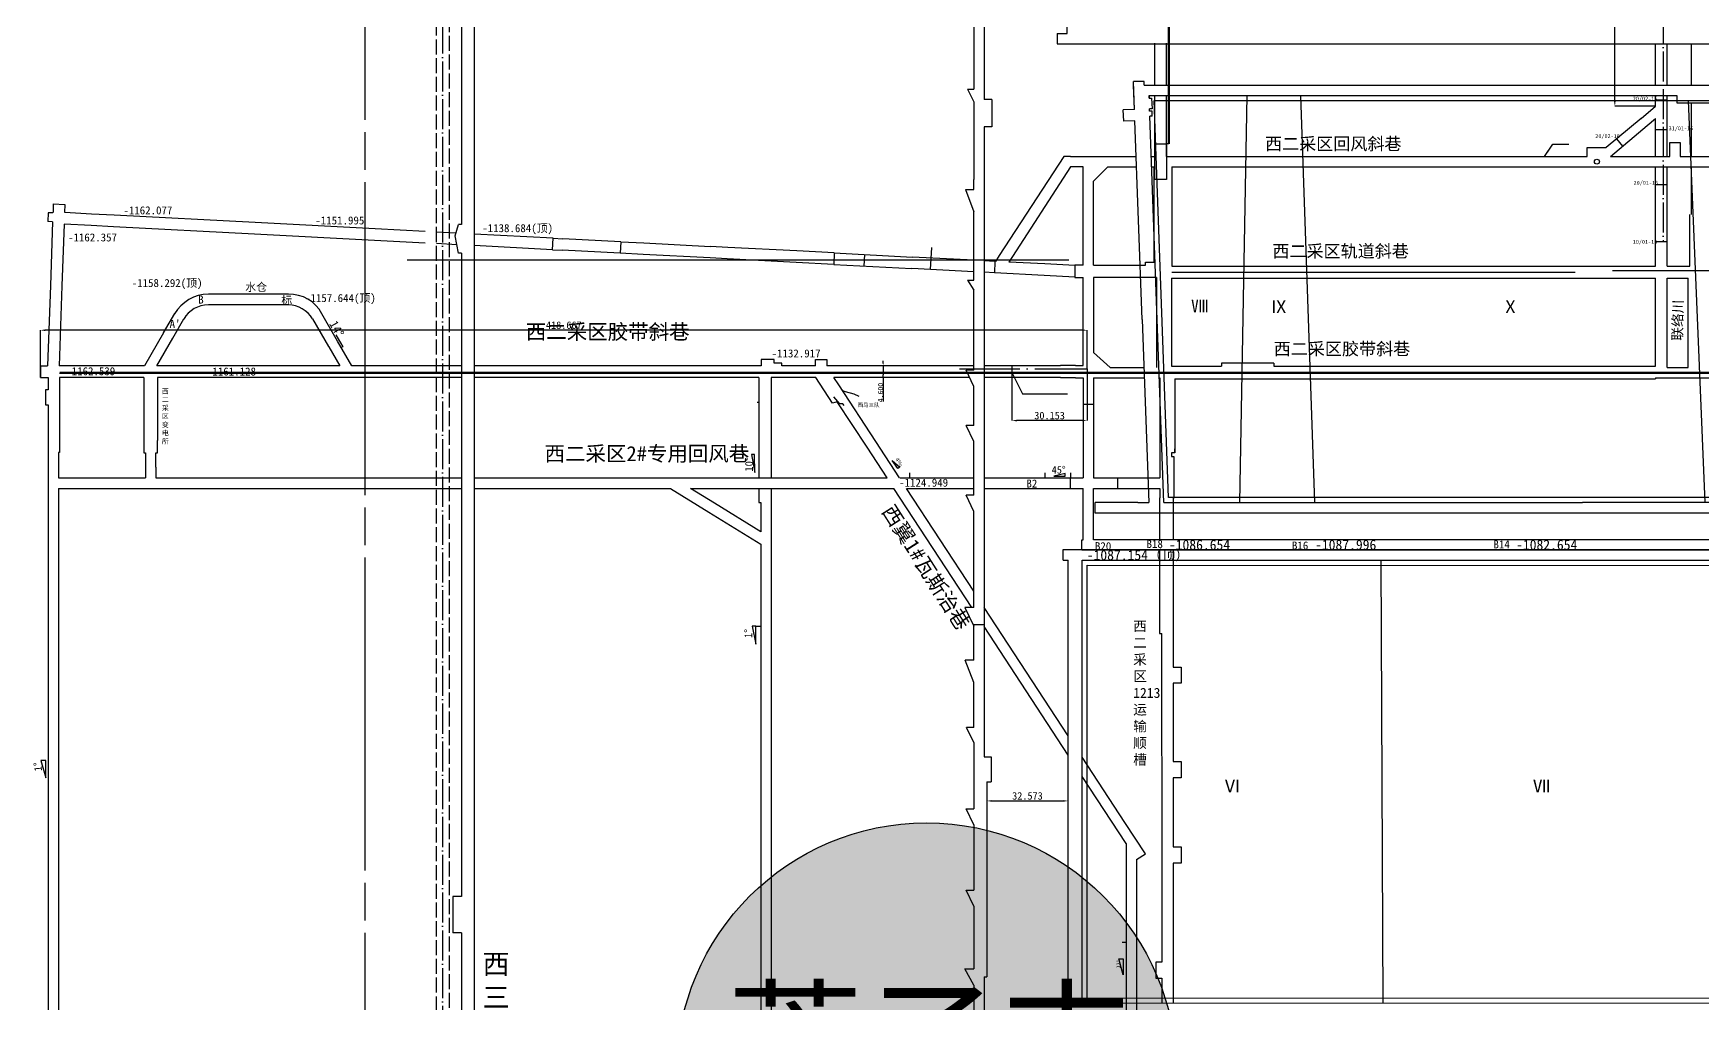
# Model space of a CAD drawing. Header units: millimetres. Extents: x 41513366 to 41522434, y 4590966 to 4600634.
# Drawn here: x 41516479 to 41517147, y 4596655 to 4597043 of the extents above; entities that cross this region are included whole.
import ezdxf

# ---------------------------------------------------------------- set-up
doc = ezdxf.new("R2010")
doc.units = ezdxf.units.MM
doc.header["$PDMODE"] = 35
doc.header["$PDSIZE"] = -5
for name, pattern in [('ACAD_ISO02W100', [15, 12, -3]), ('ACAD_ISO04W100', [30, 24, -3, 0, -3]), ('新采区边界(5K)', [150, 125, -5, 15, -5])]:
    doc.linetypes.add(name, pattern=pattern)
doc.layers.get('0').update_dxf_attribs({"lineweight": 18})
doc.layers.get('Defpoints').update_dxf_attribs({"lineweight": 18})
for name, color, linetype, lineweight in [('12-2采区边界线', 7, 'Continuous', 18), ('12煤巷道', 7, 'Continuous', 18), ('12煤巷道名称', 7, 'Continuous', 18), ('2016年12煤进尺', 7, 'Continuous', 18), ('7煤巷道', 6, 'Continuous', 18), ('7煤巷道名称', 6, 'Continuous', 18), ('图纸改动标记', 2, 'Continuous', 18), ('岩巷', 30, 'Continuous', 18), ('岩巷巷道名称', 30, 'Continuous', 18), ('工作面月末位置', 7, 'Continuous', 18), ('设计', 4, 'Continuous', 18), ('采空区工作面颜色', 6, 'Continuous', 18)]:
    doc.layers.add(name, color=color, linetype=linetype, lineweight=lineweight)
doc.styles.add('仿宋_GB2312', font='')
doc.styles.add('图签仿宋', font='')
doc.styles.add('正体', font='')
doc.styles.add('正等线体', font='simhei.ttf')
doc.styles.get('仿宋_GB2312').set_extended_font_data('宋体')
doc.styles.get('图签仿宋').set_extended_font_data('宋体')
doc.styles.get('正体').set_extended_font_data('宋体')
doc.dimstyles.new('测量用', dxfattribs={"dimtxt": 3, "dimasz": 2, "dimexe": 0, "dimexo": 0, "dimgap": 0.5, "dimtad": 1, "dimdec": 3, "dimzin": 0, "dimdsep": 46, "dimtxsty": '图签仿宋', "dimcen": 0.09, "dimdle": 4, "dimaunit": 1, "dimadec": 3, "dimazin": 2, "dimtfac": 1, "dimtdec": 3, "dimtix": 1, "dimtmove": 0, "dimatfit": 3, "dimfxl": 1, "dimtolj": 1, "dimarcsym": 1})

# ---------------------------------------------------------------- blocks, each defined once
blk = doc.blocks.new('*X33')
at = {"layer": '岩巷', "linetype": 'Continuous', "lineweight": 30}
blk.add_hatch(color=0, dxfattribs=at).paths.add_polyline_path([(41517083.87, 4596993.84), (41517085, 4596996.09), (41517085.52, 4596995.75)], flags=0)
at = {"layer": '岩巷', "color": 0, "linetype": 'Continuous', "lineweight": 30}
for p, q in [((41517083.87, 4596993.84), (41517087.15, 4596998.76)), ((41517087.15, 4596998.76), (41517093.47, 4596998.76))]:
    blk.add_line(p, q, dxfattribs=at)
at = {"layer": '岩巷', "color": 0, "lineweight": 30}
blk.add_line((41517093.47, 4596998.76), (41517093.47, 4596998.76), dxfattribs=at)
blk = doc.blocks.new('*X48')
at = {"layer": '岩巷', "linetype": 'Continuous', "lineweight": 30}
blk.add_hatch(color=0, dxfattribs=at).paths.add_polyline_path([(41516600.49, 4596922.52), (41516602, 4596920.5), (41516601.46, 4596920.19)], flags=0)
at = {"layer": '岩巷', "color": 0, "linetype": 'Continuous', "lineweight": 30}
for p, q in [((41516600.49, 4596922.52), (41516603.21, 4596917.76)), ((41516603.21, 4596917.76), (41516602.63, 4596917.42))]:
    blk.add_line(p, q, dxfattribs=at)
at = {"layer": '岩巷', "color": 0, "lineweight": 30}
blk.add_line((41516602.63, 4596917.42), (41516602.63, 4596917.42), dxfattribs=at)
blk = doc.blocks.new('*D66')
at = {"layer": '2016年12煤进尺', "color": 0, "linetype": 'Continuous', "lineweight": -2, "ltscale": 2}
for p, q in [((41516860.76, 4596736.26), (41516860.76, 4596736.26)), ((41516862.75, 4596736.26), (41516891.33, 4596736.25)), ((41516893.33, 4596736.25), (41516893.33, 4596736.25))]:
    blk.add_line(p, q, dxfattribs=at)
at = {"layer": '2016年12煤进尺', "color": 0, "ltscale": 2}
for points in [[(41516862.75, 4596736.59), (41516862.75, 4596735.92), (41516860.76, 4596736.26)], [(41516891.33, 4596736.59), (41516891.33, 4596735.92), (41516893.33, 4596736.25)]]:
    blk.add_solid(points, dxfattribs=at)
at = {"layer": 'Defpoints', "color": 0, "ltscale": 2}
for p in [(41516860.76, 4596736.26), (41516893.33, 4596736.25), (41516893.33, 4596736.25)]:
    blk.add_point(p, dxfattribs=at)
at = {"layer": '2016年12煤进尺', "color": 0, "lineweight": -3, "ltscale": 2, "insert": (41516877.04, 4596738.25), "char_height": 3, "attachment_point": 5, "rotation": 359.99674, "style": '图签仿宋'}
blk.add_mtext('\\A1;32.573', dxfattribs=at)
blk = doc.blocks.new('*D81')
at = {"layer": 'Defpoints', "color": 0, "linetype": 'ACAD_ISO04W100', "ltscale": 0.5}
for p in [(41516819.34, 4596910.14), (41516819.34, 4596905.54), (41516819.34, 4596905.54)]:
    blk.add_point(p, dxfattribs=at)
at = {"layer": '设计', "color": 0, "linetype": 'ACAD_ISO04W100', "lineweight": -2, "ltscale": 0.5}
for p, q in [((41516819.34, 4596911.14), (41516819.34, 4596912.14)), ((41516819.34, 4596904.54), (41516819.34, 4596903.54))]:
    blk.add_line(p, q, dxfattribs=at)
at = {"layer": '设计', "color": 0, "linetype": 'Continuous', "lineweight": -2, "ltscale": 0.5}
for p, q in [((41516819.34, 4596910.14), (41516819.34, 4596909.14)), ((41516819.34, 4596909.14), (41516819.34, 4596906.54)), ((41516819.34, 4596905.54), (41516819.34, 4596906.54)), ((41516819.34, 4596905.54), (41516819.34, 4596895.9))]:
    blk.add_line(p, q, dxfattribs=at)
at = {"layer": '设计', "color": 0, "linetype": 'ACAD_ISO04W100', "ltscale": 0.5}
for points in [[(41516819.18, 4596911.14), (41516819.51, 4596911.14), (41516819.34, 4596910.14)], [(41516819.18, 4596904.54), (41516819.51, 4596904.54), (41516819.34, 4596905.54)]]:
    blk.add_solid(points, dxfattribs=at)
at = {"layer": '设计', "color": 0, "linetype": 'ACAD_ISO04W100', "lineweight": -3, "ltscale": 0.5, "insert": (41516818.24, 4596899.45), "char_height": 2, "attachment_point": 5, "rotation": 90, "style": '图签仿宋'}
blk.add_mtext('\\A1;4.600', dxfattribs=at)
blk = doc.blocks.new('*D107')
at = {"layer": '2016年12煤进尺', "color": 0, "linetype": 'Continuous', "lineweight": -2, "ltscale": 2}
for p, q in [((41517128.2, 4597448.14), (41517111.93, 4597448.14)), ((41517111.93, 4597015.9), (41517111.93, 4597446.14)), ((41517128.2, 4597013.9), (41517111.93, 4597013.9))]:
    blk.add_line(p, q, dxfattribs=at)
at = {"layer": '2016年12煤进尺', "color": 0, "ltscale": 2}
for points in [[(41517111.59, 4597446.14), (41517112.26, 4597446.14), (41517111.93, 4597448.14)], [(41517111.59, 4597015.9), (41517112.26, 4597015.9), (41517111.93, 4597013.9)]]:
    blk.add_solid(points, dxfattribs=at)
at = {"layer": 'Defpoints', "color": 0, "ltscale": 2}
for p in [(41517111.93, 4597448.14), (41517128.2, 4597448.14), (41517128.2, 4597013.9)]:
    blk.add_point(p, dxfattribs=at)
at = {"layer": '2016年12煤进尺', "color": 0, "lineweight": -3, "ltscale": 2, "insert": (41517109.93, 4597231.02), "char_height": 3, "attachment_point": 5, "rotation": 90, "style": '图签仿宋'}
blk.add_mtext('\\A1;434.244', dxfattribs=at)
blk = doc.blocks.new('*D112')
at = {"layer": '2016年12煤进尺', "color": 0, "linetype": 'Continuous', "lineweight": -2, "ltscale": 2}
for p, q in [((41516870.81, 4596910.14), (41516870.81, 4596888.26)), ((41516900.96, 4596908.96), (41516900.96, 4596888.26)), ((41516898.96, 4596888.26), (41516872.81, 4596888.26))]:
    blk.add_line(p, q, dxfattribs=at)
at = {"layer": '2016年12煤进尺', "color": 0, "ltscale": 2}
for points in [[(41516872.81, 4596888.59), (41516872.81, 4596887.93), (41516870.81, 4596888.26)], [(41516898.96, 4596888.59), (41516898.96, 4596887.93), (41516900.96, 4596888.26)]]:
    blk.add_solid(points, dxfattribs=at)
at = {"layer": 'Defpoints', "color": 0, "ltscale": 2}
for p in [(41516870.81, 4596910.14), (41516900.96, 4596908.96), (41516870.81, 4596888.26)]:
    blk.add_point(p, dxfattribs=at)
at = {"layer": '2016年12煤进尺', "color": 0, "lineweight": -3, "ltscale": 2, "insert": (41516885.89, 4596890.26), "char_height": 3, "attachment_point": 5, "style": '图签仿宋'}
blk.add_mtext('\\A1;30.153', dxfattribs=at)
blk = doc.blocks.new('*D117')
at = {"layer": '2016年12煤进尺', "color": 0, "linetype": 'Continuous', "lineweight": -2, "ltscale": 2}
for p, q in [((41516482.28, 4596908.95), (41516482.28, 4596924.37)), ((41516898.95, 4596924.37), (41516484.28, 4596924.37)), ((41516900.95, 4596908.95), (41516900.95, 4596924.37))]:
    blk.add_line(p, q, dxfattribs=at)
at = {"layer": '2016年12煤进尺', "color": 0, "ltscale": 2}
for points in [[(41516484.28, 4596924.71), (41516484.28, 4596924.04), (41516482.28, 4596924.37)], [(41516898.95, 4596924.71), (41516898.95, 4596924.04), (41516900.95, 4596924.37)]]:
    blk.add_solid(points, dxfattribs=at)
at = {"layer": 'Defpoints', "color": 0, "ltscale": 2}
for p in [(41516482.28, 4596924.37), (41516482.28, 4596908.95), (41516900.95, 4596908.95)]:
    blk.add_point(p, dxfattribs=at)
at = {"layer": '2016年12煤进尺', "color": 0, "lineweight": -3, "ltscale": 2, "insert": (41516691.61, 4596926.37), "char_height": 3, "attachment_point": 5, "style": '图签仿宋'}
blk.add_mtext('\\A1;418.667', dxfattribs=at)

msp = doc.modelspace()

# ---------------------------------------------------------------- hatches: boundary and pattern name
at = {"layer": '2016年12煤进尺', "lineweight": -3, "ltscale": 2}
h = msp.add_hatch(color=256, dxfattribs=at)
h.set_gradient(color1=(255, 255, 0), color2=(0, 255, 0), tint=1)
edge = h.paths.add_edge_path()
edge.add_arc((41516836.655, 4596627.472), 100, 0, 360)
edge = h.paths.add_edge_path()
edge.add_arc((41516707.44, 4593163.619), 100, 0, 360)

# ---------------------------------------------------------------- linework, layer by layer
at = {"color": 1, "lineweight": -3, "ltscale": 0.5}
msp.add_line((41516838.3012, 4596948.6349), (41516838.7622, 4596957.4312), dxfattribs=at)
at = {"color": 0, "lineweight": -3, "ltscale": 2}
msp.add_line((41516864.0441, 4596951.8919), (41516863.8033, 4596947.2982), dxfattribs=at)
at = {"color": 3, "lineweight": -3}
msp.add_lwpolyline([(41517133.9, 4596993.8394), (41517133.9, 4596999.3394), (41517138.1, 4596999.3394), (41517138.1, 4596993.8394)], dxfattribs=at)
at = {"color": 0, "lineweight": -3}
for points in [[(41516903.5, 4596894.628), (41516899.3, 4596894.628)], [(41516894.2608, 4596861.137), (41516894.2608, 4596865.337)], [(41516913, 4596865.337), (41516913, 4596861.137)]]:
    msp.add_lwpolyline(points, dxfattribs=at)
at = {"layer": '12-2采区边界线', "linetype": '新采区边界(5K)', "lineweight": -3}
msp.add_line((41516612.1699, 4596408.4962), (41516612.1699, 4598584.6796), dxfattribs=at)
at = {"layer": '12煤巷道', "color": 1, "lineweight": 50}
msp.add_line((41516933.6, 4596998.839), (41516933.6, 4597435.883), dxfattribs=at)
at = {"layer": '12煤巷道', "lineweight": -3}
for p, q in [((41516928, 4597022.352), (41516928.0035, 4597039.075)), ((41516932.6, 4597022.352), (41516932.6, 4597039.075)), ((41517128.2, 4597022.352), (41517128.2, 4597038.8744)), ((41517132.8, 4597022.352), (41517132.8, 4597038.8745)), ((41516928, 4596993.839), (41516928, 4597018.152)), ((41516932.6, 4596993.839), (41516932.6, 4597018.152)), ((41517128.2, 4597013.8953), (41517128.2, 4597018.152)), ((41517132.8, 4596993.8394), (41517132.8, 4597018.152)), ((41517122.4374, 4597009.0544), (41517108.4918, 4596997.3394)), ((41517122.4374, 4597009.0544), (41517128.2, 4597013.8953)), ((41517124.8816, 4597006.1448), (41517128.2, 4597008.9324)), ((41517128.2, 4597004.639), (41517128.2, 4597008.9324)), ((41517110.2332, 4596993.8394), (41517124.8816, 4597006.1448)), ((41517128.2, 4596993.8394), (41517128.2, 4597004.639)), ((41517100.8254, 4596993.8394), (41517100.8254, 4596997.3394)), ((41517100.8254, 4596997.3394), (41517108.4918, 4596997.3394)), ((41516891.5443, 4596993.839), (41516865.7613, 4596954.2094)), ((41516894.3, 4596989.6395), (41516869.5581, 4596951.6102)), ((41516927.6761, 4596951.5889), (41516927.6774, 4596989.639)), ((41517128.2, 4596982.639), (41517128.2, 4596989.639)), ((41517132.8, 4596982.639), (41517132.8, 4596989.6812)), ((41517128.2, 4596949.939), (41517128.2, 4596982.639)), ((41517132.8, 4596949.939), (41517132.8, 4596982.639)), ((41516865.7613, 4596954.2094), (41516864.2532, 4596951.8915)), ((41516924.1761, 4596950.389), (41516924.1761, 4596951.589)), ((41516924.1761, 4596951.589), (41516927.6761, 4596951.5889)), ((41517128.2, 4596928.537), (41517128.2, 4596945.139)), ((41517132.8, 4596928.537), (41517132.8, 4596945.139)), ((41517128.2, 4596909.989), (41517128.2, 4596928.537)), ((41517132.8, 4596909.537), (41517132.8, 4596928.537)), ((41516954.6, 4596911.189), (41516954.6, 4596909.989)), ((41516975.6, 4596911.189), (41516975.6, 4596909.989)), ((41517128.2, 4596905.337), (41517128.2, 4596904.989)), ((41516930.7118, 4596665.4098), (41516930.7118, 4596655.2651))]:
    msp.add_line(p, q, dxfattribs=at)
for points in [[(41517142.6, 4597027.17), (41517142.6, 4597038.8747)], [(41517142.6, 4597022.352), (41517142.6, 4597027.17)], [(41517142.6, 4596993.8395), (41517142.6, 4597015.087)], [(41516894.3, 4596993.8302), (41516891.5386, 4596993.8302)], [(41516894.3, 4596993.8302), (41516894.3, 4596993.839), (41516899.3, 4596993.839), (41516912.104, 4596993.839), (41516920.5397, 4596993.839)], [(41516899.3, 4596950.389), (41516899.3, 4596965.531), (41516899.3, 4596989.639), (41516894.3, 4596989.639)], [(41516903.5, 4596950.389), (41516903.5, 4596965.531), (41516903.5, 4596983.977), (41516909.1785, 4596989.639), (41516912.104, 4596989.639), (41516920.6918, 4596989.639)], [(41516926.5437, 4596993.839), (41516928, 4596993.839)], [(41516926.6957, 4596989.639), (41516927.6774, 4596989.639)], [(41516932.6, 4596993.839), (41516962.104, 4596993.839)], [(41516934.8, 4596989.639), (41516962.104, 4596989.639)], [(41516934.8, 4596989.639), (41516934.8, 4596967.639), (41516934.8, 4596949.939)], [(41516962.104, 4596993.839), (41517014.1089, 4596993.839)], [(41516962.104, 4596989.639), (41517014.1089, 4596989.639)], [(41517014.1089, 4596993.839), (41517055.872, 4596993.839)], [(41517014.1089, 4596989.639), (41517055.872, 4596989.639)], [(41517142.6, 4596970.6383), (41517142.6, 4596989.6812)], [(41517141.9, 4596949.939), (41517141.9, 4596970.6383)], [(41516864.0445, 4596951.8988), (41516859.755, 4596952.1233)], [(41516864.2592, 4596951.8875), (41516864.0445, 4596951.8988)], [(41516884.0167, 4596950.8534), (41516869.5581, 4596951.6102)], [(41516896, 4596950.2261), (41516884.0167, 4596950.8534)], [(41516899.3, 4596950.389), (41516896, 4596950.389), (41516896, 4596950.2261)], [(41516903.5, 4596950.389), (41516924.1761, 4596950.389)], [(41516934.8, 4596949.939), (41517096.0731, 4596949.939), (41517128.2, 4596949.939)], [(41517132.8, 4596949.939), (41517141.9, 4596949.939)], [(41516863.8037, 4596947.3051), (41516859.755, 4596947.517)], [(41516883.776, 4596946.2597), (41516863.8037, 4596947.3051)], [(41516896, 4596945.6199), (41516883.776, 4596946.2597)], [(41516896, 4596945.6199), (41516896, 4596945.439), (41516899.3, 4596945.439)], [(41516896.3, 4596910.337), (41516899.3, 4596910.337), (41516899.3, 4596920.5349), (41516899.3, 4596945.439)], [(41516928.6, 4596945.439), (41516903.5, 4596945.439), (41516903.5, 4596920.5349)], [(41516928.6, 4596945.439), (41516928.6, 4596918.443), (41516928.6, 4596909.537)], [(41516934.6, 4596945.139), (41517096.0731, 4596945.139), (41517128.2, 4596945.139)], [(41516934.6, 4596945.139), (41516934.6, 4596918.443), (41516934.6, 4596909.989)], [(41517132.8, 4596945.139), (41517141.2, 4596945.139)], [(41517141.2, 4596909.537), (41517141.2, 4596920.2092), (41517141.2, 4596943.009), (41517141.2, 4596945.139)], [(41516903.5, 4596920.5349), (41516903.5, 4596915.5163), (41516910.135, 4596909.537), (41516919.135, 4596909.537), (41516923.5914, 4596909.537)], [(41516896.3, 4596910.337), (41516890.3, 4596910.337), (41516890.3, 4596910.137), (41516878.3, 4596910.137), (41516870.81, 4596910.137)], [(41516934.6, 4596909.989), (41516954.6, 4596909.989)], [(41516975.6, 4596911.189), (41516954.6, 4596911.189)], [(41516975.6, 4596909.989), (41517062.486, 4596909.989)], [(41517062.486, 4596909.989), (41517113.2, 4596909.989)], [(41517113.2, 4596909.989), (41517128.2, 4596909.989)], [(41517132.8, 4596909.537), (41517141.2, 4596909.537)], [(41516896.3, 4596905.337), (41516890.3, 4596905.337), (41516890.3, 4596905.537), (41516878.3, 4596905.537), (41516870.81, 4596905.537)], [(41516896.3, 4596905.337), (41516899.3, 4596905.337)], [(41516899.3, 4596905.337), (41516899.3, 4596894.628)], [(41516903.5, 4596905.337), (41516919.135, 4596905.337), (41516923.7434, 4596905.337)], [(41516903.5, 4596905.337), (41516903.5, 4596894.628)], [(41516929.7473, 4596905.337), (41516930, 4596905.337)], [(41516930, 4596905.337), (41516930, 4596889.333)], [(41516936, 4596904.989), (41516936, 4596889.333)], [(41516936, 4596904.989), (41517062.486, 4596904.989)], [(41517062.486, 4596904.989), (41517113.2, 4596904.989)], [(41517113.2, 4596904.989), (41517128.2, 4596904.989)], [(41517128.2, 4596905.337), (41517152.208, 4596905.337), (41517163.8, 4596905.337), (41517223.205, 4596905.337)], [(41516899.3, 4596894.628), (41516899.3, 4596865.337)], [(41516903.5, 4596894.628), (41516903.5, 4596865.337), (41516913, 4596865.337), (41516930, 4596865.337)], [(41516930, 4596889.333), (41516930, 4596875.337), (41516930, 4596865.337)], [(41516936, 4596889.333), (41516936, 4596875.337)], [(41516934.6, 4596875.337), (41516934.6, 4596873.923)], [(41516936, 4596875.337), (41516934.6, 4596875.337)], [(41516936, 4596875.337), (41516935.6, 4596875.337)], [(41516936, 4596875.337), (41516936, 4596876.913)], [(41516934.6, 4596873.923), (41516935.6, 4596873.923)], [(41516935.6, 4596873.923), (41516935.6, 4596857.223)], [(41516894.2608, 4596865.337), (41516899.3, 4596865.337)], [(41516894.2608, 4596861.137), (41516899.3, 4596861.137)], [(41516903.5, 4596861.137), (41516913, 4596861.137), (41516930, 4596861.137), (41516930, 4596857.3308), (41516929.822, 4596857.3308)], [(41516769.6, 4596855.537), (41516770.4, 4596855.537)], [(41516929.822, 4596857.3308), (41516929.822, 4596840.649)], [(41516935.3118, 4596857.223), (41516935.3117, 4596850.333)], [(41516935.3118, 4596857.223), (41516935.6, 4596857.223)], [(41516935.3117, 4596850.333), (41516935.3115, 4596840.649)], [(41516929.822, 4596836.449), (41516929.822, 4596803.223)], [(41516935.3115, 4596836.449), (41516935.3114, 4596789.752)], [(41516929.822, 4596803.223), (41516930.7118, 4596803.223)], [(41516930.7026, 4596803.223), (41516930.7095, 4596705.1257)], [(41516935.3118, 4596789.752), (41516938.5118, 4596789.752), (41516938.5118, 4596783.252), (41516935.3118, 4596783.252)], [(41516935.3114, 4596783.252), (41516935.3113, 4596752.004)], [(41516935.3118, 4596752.004), (41516938.5118, 4596752.004), (41516938.5118, 4596745.504), (41516935.3118, 4596745.504)], [(41516935.3113, 4596745.504), (41516935.3113, 4596717.9372)], [(41516935.3118, 4596717.9372), (41516938.5118, 4596717.9372), (41516938.5118, 4596711.4372), (41516935.3118, 4596711.4372)], [(41516935.3112, 4596711.4372), (41516935.3114, 4596698.0903)], [(41516930.7095, 4596705.1257), (41516930.7118, 4596671.8098)], [(41516935.3114, 4596698.0903), (41516935.3118, 4596655.266)], [(41516930.7118, 4596671.8098), (41516928.3118, 4596671.8098), (41516928.3118, 4596665.4098), (41516930.7118, 4596665.4098)]]:
    msp.add_lwpolyline(points, dxfattribs=at)
at = {"layer": '12煤巷道', "color": 4, "lineweight": -3}
msp.add_lwpolyline([(41516934.8, 4596947.539), (41517096.0731, 4596947.539)], dxfattribs=at)
at = {"layer": '2016年12煤进尺', "lineweight": -3}
for p, q in [((41517128.2, 4597016.398), (41517132.8, 4597016.398)), ((41517128.2, 4597004.639), (41517132.8, 4597004.639)), ((41517115.1516, 4596997.9711), (41517112.7074, 4597000.8807))]:
    msp.add_line(p, q, dxfattribs=at)
at = {"layer": '2016年12煤进尺', "lineweight": -3, "ltscale": 0.5}
msp.add_line((41517128.2, 4596982.639), (41517132.8, 4596982.639), dxfattribs=at)
at = {"layer": '2016年12煤进尺', "color": 30, "lineweight": -3, "ltscale": 2}
msp.add_line((41516714.4245, 4596959.7331), (41516714.1838, 4596955.1276), dxfattribs=at)
at = {"layer": '2016年12煤进尺', "color": 2, "lineweight": -3, "ltscale": 2}
for p, q in [((41516811.8856, 4596954.6275), (41516811.6452, 4596950.0352)), ((41516893.542, 4596952.3313), (41516628.9403, 4596952.3313))]:
    msp.add_line(p, q, dxfattribs=at)
at = {"layer": '2016年12煤进尺', "linetype": 'ByBlock', "lineweight": -3, "ltscale": 0.5}
msp.add_line((41517132.8, 4596959.639), (41517128.2, 4596959.639), dxfattribs=at)
at = {"layer": '2016年12煤进尺', "color": 0, "lineweight": -3, "ltscale": 2}
msp.add_line((41516896, 4596950.2261), (41516896, 4596945.6199), dxfattribs=at)
at = {"layer": '2016年12煤进尺', "color": 1, "lineweight": -3, "ltscale": 2}
msp.add_line((41517110.9781, 4596948.183), (41517773.213, 4596948.185), dxfattribs=at)
at = {"layer": '2016年12煤进尺', "color": 4, "lineweight": -3, "ltscale": 2}
msp.add_lwpolyline([(41516870.81, 4596907.439), (41516875.0809, 4596898.9664), (41516893.0783, 4596898.9664)], dxfattribs=at)
at = {"layer": '2016年12煤进尺', "lineweight": -3}
msp.add_circle((41517104.779, 4596991.739), 1, dxfattribs=at)
at = {"layer": '2016年12煤进尺', "lineweight": 30, "ltscale": 2}
msp.add_circle((41516836.655, 4596627.472), 100, dxfattribs=at)
at = {"layer": '7煤巷道', "lineweight": -3}
for p, q in [((41516923.6553, 4597022.352), (41517334.2521, 4597022.352)), ((41516853.055, 4597020.648), (41516855.555, 4597015.648)), ((41516853.055, 4597020.648), (41516855.555, 4597020.648)), ((41516862.755, 4597016.648), (41516859.755, 4597016.648)), ((41516862.755, 4597016.648), (41516862.755, 4597005.648)), ((41516925.6636, 4597018.152), (41517136.893, 4597018.152)), ((41516919.8624, 4597012.5524), (41516915.3653, 4597012.3897)), ((41516920.0251, 4597008.0554), (41516915.5281, 4597007.8926)), ((41516862.755, 4597005.648), (41516859.755, 4597005.648)), ((41516855.555, 4596980.648), (41516855.555, 4596984.583)), ((41516859.755, 4596984.583), (41516859.755, 4596753.844)), ((41516852.255, 4596980.648), (41516855.555, 4596971.648)), ((41516852.255, 4596980.648), (41516855.555, 4596980.648)), ((41516855.555, 4596944.361), (41516855.555, 4596971.648)), ((41516853.055, 4596944.361), (41516855.555, 4596940.361)), ((41516853.055, 4596944.361), (41516855.555, 4596944.361)), ((41516855.555, 4596908.356), (41516855.555, 4596940.361)), ((41516855.555, 4596908.356), (41516852.555, 4596908.356)), ((41516855.555, 4596901.856), (41516852.555, 4596908.356)), ((41516855.555, 4596908.356), (41516852.555, 4596908.356)), ((41516852.9782, 4596907.439), (41516852.555, 4596908.356)), ((41516855.555, 4596886.356), (41516855.555, 4596901.856)), ((41516855.555, 4596886.356), (41516852.555, 4596886.356)), ((41516855.555, 4596879.856), (41516852.555, 4596886.356)), ((41516855.555, 4596858.456), (41516855.555, 4596879.856)), ((41516855.555, 4596858.456), (41516852.555, 4596858.456)), ((41516855.555, 4596851.956), (41516852.555, 4596858.456)), ((41516921.1566, 4596855.5217), (41516904.057, 4596855.5217)), ((41516904.057, 4596851.3217), (41516904.057, 4596855.5217)), ((41516855.555, 4596813.544), (41516855.555, 4596851.956)), ((41516921.1566, 4596851.3217), (41516904.057, 4596851.3217)), ((41516855.555, 4596813.544), (41516852.055, 4596813.544)), ((41516852.055, 4596813.544), (41516855.555, 4596806.044)), ((41516855.555, 4596813.544), (41516852.055, 4596813.544)), ((41516852.055, 4596813.544), (41516855.555, 4596806.044)), ((41516859.755, 4596806.583), (41516855.555, 4596806.583)), ((41516855.555, 4596792.544), (41516855.555, 4596806.583)), ((41516855.555, 4596792.544), (41516852.155, 4596792.544)), ((41516855.555, 4596783.544), (41516852.155, 4596792.544)), ((41516855.555, 4596792.544), (41516852.155, 4596792.544)), ((41516855.555, 4596783.544), (41516852.155, 4596792.544)), ((41516855.555, 4596765.544), (41516855.555, 4596783.544)), ((41516855.555, 4596765.544), (41516852.655, 4596765.544)), ((41516855.555, 4596759.544), (41516852.655, 4596765.544)), ((41516859.755, 4596753.844), (41516862.555, 4596753.844)), ((41516862.555, 4596753.844), (41516862.555, 4596743.844)), ((41516860.755, 4596743.844), (41516860.755, 4596665.8838)), ((41516860.755, 4596743.844), (41516862.555, 4596743.844)), ((41516852.555, 4596733.134), (41516855.555, 4596733.134)), ((41516855.555, 4596726.634), (41516852.555, 4596733.134)), ((41516852.555, 4596700.634), (41516855.555, 4596700.634)), ((41516855.555, 4596694.134), (41516852.555, 4596700.634)), ((41516852.055, 4596669.134), (41516855.555, 4596669.134)), ((41516855.555, 4596662.634), (41516852.055, 4596669.134)), ((41516859.755, 4596665.8834), (41516860.755, 4596665.8838))]:
    msp.add_line(p, q, dxfattribs=at)
at = {"layer": '7煤巷道', "color": 6, "lineweight": -3}
for p, q in [((41516650.755, 4596966.615), (41516649.455, 4596966.615)), ((41516650.755, 4596955.215), (41516649.455, 4596955.215)), ((41516650.755, 4596698.091), (41516647.255, 4596698.091)), ((41516647.255, 4596698.091), (41516647.255, 4596683.591)), ((41516650.755, 4596683.591), (41516647.255, 4596683.591))]:
    msp.add_line(p, q, dxfattribs=at)
for points in [[(41516650.755, 4597815.872), (41516650.755, 4596966.615)], [(41516655.755, 4597821.109), (41516655.755, 4596909.095)], [(41516649.455, 4596955.215), (41516648.155, 4596962.0674), (41516649.455, 4596966.615)], [(41516650.755, 4596955.215), (41516650.755, 4596909.095)], [(41516650.755, 4596909.095), (41516650.755, 4596698.091)], [(41516655.755, 4596909.095), (41516655.755, 4596083.407)], [(41516650.755, 4596683.591), (41516650.755, 4596316.518)]]:
    msp.add_lwpolyline(points, dxfattribs=at)
at = {"layer": '7煤巷道', "lineweight": -3}
for points in [[(41516892.9139, 4597042.9976), (41516893.2529, 4597201.458)], [(41516859.755, 4597104.648), (41516859.755, 4597016.648)], [(41516855.555, 4597055.648), (41516855.555, 4597020.648)], [(41516888.9139, 4597042.9938), (41516888.9049, 4597038.7938)], [(41516888.9139, 4597042.9938), (41516892.9139, 4597042.9976)], [(41516888.9049, 4597038.7938), (41516936.5321, 4597038.839), (41517027.8242, 4597038.872), (41517112.1571, 4597038.874), (41517195.2311, 4597038.876), (41517286.0559, 4597038.873), (41517372.3387, 4597038.866), (41517412.4598, 4597038.864), (41517480.2639, 4597038.862), (41517568.3309, 4597038.859), (41517642.865, 4597038.86), (41517726.2599, 4597038.858), (41517815.8289, 4597039.068), (41517897.8161, 4597039.07), (41517944.1674, 4597039.075), (41518036.8515, 4597039.06), (41518135.2533, 4597039.07), (41518173.7071, 4597039.071), (41518255.4927, 4597039.088), (41518355.2956, 4597039.076), (41518483.7683, 4597039.0882)], [(41516923.6553, 4597022.287), (41516923.6553, 4597023.7864), (41516919.4443, 4597023.7864)], [(41516919.8624, 4597012.5524), (41516919.4557, 4597023.7864)], [(41516919.8624, 4597012.5524), (41516919.5076, 4597022.352)], [(41516855.555, 4597015.648), (41516855.555, 4596984.583)], [(41516925.6546, 4597018.087), (41516925.6883, 4597017.0876), (41516926.6881, 4597017.1099), (41516926.8416, 4597012.9145), (41516925.842, 4597012.91)], [(41516925.7021, 4597017.0879), (41516925.6636, 4597018.152)], [(41517151.393, 4597018.087), (41517151.393, 4597015.087), (41517136.893, 4597015.087), (41517136.893, 4597018.087)], [(41516915.5281, 4597007.8926), (41516915.3653, 4597012.3897)], [(41516922.9004, 4596928.6239), (41516920.0251, 4597008.0554)], [(41516925.8895, 4597011.9106), (41516925.8533, 4597012.91)], [(41516926.9527, 4597009.912), (41516926.8782, 4597011.9106), (41516925.8782, 4597011.9106)], [(41516926.9527, 4597009.912), (41516925.9505, 4597009.912)], [(41516928.9044, 4596928.6239), (41516925.9619, 4597009.912)], [(41516928.9044, 4596928.6239), (41516925.9619, 4597009.912)], [(41516859.755, 4597005.648), (41516859.755, 4596984.583)], [(41516922.9004, 4596928.6239), (41516925.5453, 4596855.5579)], [(41516931.5492, 4596855.5579), (41516928.9044, 4596928.6239)], [(41516921.1566, 4596855.5217), (41516925.5466, 4596855.5217)], [(41516931.5506, 4596855.5217), (41517067.5566, 4596855.5217)], [(41517067.5566, 4596855.5217), (41517099.021, 4596855.5217)], [(41517217.9866, 4596855.5217), (41517099.021, 4596855.5217)], [(41517067.5566, 4596851.3217), (41516921.1566, 4596851.3217)], [(41517099.0442, 4596851.3217), (41517067.5566, 4596851.3217)], [(41517217.9866, 4596851.3217), (41517099.0442, 4596851.3217)], [(41516891.328, 4596832.505), (41516893.328, 4596832.505)], [(41516898.928, 4596832.505), (41517078.486, 4596832.504), (41517174.0482, 4596832.528), (41517221.895, 4596832.528), (41517264.8088, 4596832.425), (41517307.0749, 4596832.422), (41517398.6932, 4596832.445), (41517442.591, 4596832.445), (41517530.2858, 4596832.422), (41517613.3696, 4596832.388), (41517652.4358, 4596832.381), (41517742.9863, 4596832.408), (41517834.9257, 4596832.38), (41517927.278, 4596832.378), (41517966.5502, 4596832.387), (41518013.0641, 4596832.391)], [(41516855.555, 4596759.544), (41516855.555, 4596733.134)], [(41516855.555, 4596726.634), (41516855.555, 4596700.634)], [(41516855.555, 4596694.134), (41516855.555, 4596669.134)], [(41516855.555, 4596662.634), (41516855.555, 4596635.634)], [(41516859.755, 4596665.8834), (41516859.755, 4596561.134)], [(41517926.5325, 4596655.458), (41516898.922, 4596655.2589)]]:
    msp.add_lwpolyline(points, dxfattribs=at)
at = {"layer": '7煤巷道', "lineweight": -3, "ltscale": 10}
for points in [[(41516891.328, 4596836.705), (41517078.4861, 4596836.704), (41517174.0472, 4596836.728), (41517221.9, 4596836.728), (41517264.814, 4596836.625), (41517307.0752, 4596836.622), (41517398.6922, 4596836.645), (41517442.591, 4596836.645), (41517530.2869, 4596836.622), (41517613.3714, 4596836.588), (41517652.4366, 4596836.581), (41517742.985, 4596836.608), (41517834.927, 4596836.58), (41517927.2781, 4596836.578), (41517966.5492, 4596836.587), (41518013.0637, 4596836.591)], [(41516891.328, 4596832.505), (41516891.328, 4596836.705)], [(41516893.3232, 4596655.2459), (41516893.328, 4596739.8111), (41516893.328, 4596832.505)], [(41516898.9232, 4596655.2589), (41516898.928, 4596739.8107), (41516898.928, 4596832.505)]]:
    msp.add_lwpolyline(points, dxfattribs=at)
at = {"layer": '图纸改动标记', "color": 3, "linetype": 'ACAD_ISO02W100', "lineweight": -3, "ltscale": 0.5}
for points in [[(41516640.555, 4597678.131), (41516640.555, 4596062.8513)], [(41516645.755, 4597679.531), (41516645.755, 4596064.2447)]]:
    msp.add_lwpolyline(points, dxfattribs=at)
at = {"layer": '图纸改动标记', "color": 2, "lineweight": -3, "ltscale": 2}
msp.add_lwpolyline([(41516932.6, 4596984.639), (41516928, 4596984.639), (41516928, 4596998.839), (41516932.6, 4596998.839)], close=True, dxfattribs=at)
at = {"layer": '图纸改动标记', "color": 4, "linetype": 'ByBlock', "lineweight": -3, "ltscale": 2}
msp.add_lwpolyline([(41519402.272, 4596907.039), (41516489.893, 4596907.039)], dxfattribs=at)
at = {"layer": '图纸改动标记', "color": 3, "lineweight": -3, "ltscale": 2}
msp.add_lwpolyline([(41519281.9457, 4596907.439), (41516490.0198, 4596907.439)], dxfattribs=at)
at = {"layer": '岩巷', "color": 3, "linetype": 'ACAD_ISO02W100', "lineweight": -3, "ltscale": 0.35}
msp.add_line((41516933.6, 4596998.839), (41516932.6, 4596998.839), dxfattribs=at)
at = {"layer": '岩巷', "lineweight": -3}
for p, q in [((41516487.4664, 4596974.8903), (41516487.3441, 4596971.6344)), ((41516487.4664, 4596974.8903), (41516492.0608, 4596974.6495)), ((41516492.0522, 4596974.65), (41516491.9385, 4596971.3935)), ((41516485.4323, 4596971.3345), (41516485.249, 4596967.8377)), ((41516487.3301, 4596971.235), (41516485.4323, 4596971.3345)), ((41516487.2079, 4596967.735), (41516485.249, 4596967.8377)), ((41516687.0612, 4596956.5613), (41516687.302, 4596961.155)), ((41516687.0612, 4596956.5609), (41516691.0168, 4596956.3536)), ((41516687.302, 4596961.1546), (41516691.2575, 4596960.9473)), ((41516723.4058, 4596954.6561), (41516714.1845, 4596955.1394)), ((41516714.4245, 4596959.7331), (41516723.6465, 4596959.2498)), ((41516750.1061, 4596953.2568), (41516723.4058, 4596954.6561)), ((41516723.6465, 4596959.2498), (41516750.3469, 4596957.8511)), ((41516799.793, 4596955.2593), (41516799.5523, 4596950.6656)), ((41516799.7931, 4596955.2595), (41516831.0086, 4596953.628)), ((41516799.5523, 4596950.6658), (41516830.7678, 4596949.0343)), ((41516489.6, 4596875.537), (41516489.6, 4596865.337)), ((41516489.6, 4596861.137), (41516489.6, 4596323.4279)), ((41516770.4, 4596838.8103), (41516770.4, 4595856.836))]:
    msp.add_line(p, q, dxfattribs=at)
for points in [[(41517133.9, 4596993.8394), (41517133.9, 4596999.3394), (41517138.1, 4596999.3394), (41517138.1, 4596993.8394)], [(41517055.872, 4596993.839), (41517066.7918, 4596993.839)], [(41517055.872, 4596989.639), (41517066.7918, 4596989.639)], [(41517066.7918, 4596993.839), (41517073.9018, 4596993.839)], [(41517066.7918, 4596989.639), (41517073.9018, 4596989.639)], [(41517073.9018, 4596993.839), (41517083.872, 4596993.839)], [(41517073.9018, 4596989.639), (41517083.872, 4596989.639)], [(41517083.8718, 4596989.639), (41517119.147, 4596989.639)], [(41517083.8719, 4596993.8393), (41517100.8254, 4596993.8394)], [(41517110.2332, 4596993.8394), (41517119.147, 4596993.8394)], [(41517119.147, 4596993.8394), (41517133.9, 4596993.8394)], [(41517119.147, 4596989.639), (41517134.831, 4596989.639)], [(41517134.831, 4596989.639), (41517155.445, 4596989.639)], [(41517138.1, 4596993.8395), (41517155.445, 4596993.8395)], [(41516487.3441, 4596971.6344), (41516487.3301, 4596971.235)], [(41516502.7879, 4596970.8153), (41516492.0128, 4596971.3687)], [(41516511.8124, 4596970.3518), (41516502.7879, 4596970.8153)], [(41516568.2299, 4596967.3951), (41516511.8124, 4596970.3518)], [(41516487.2079, 4596967.735), (41516486.3192, 4596942.2871)], [(41516491.7779, 4596966.7956), (41516490.9164, 4596942.1265)], [(41516502.5476, 4596966.2311), (41516491.7779, 4596966.7956)], [(41516511.5716, 4596965.7582), (41516502.5476, 4596966.2311)], [(41516567.9891, 4596962.8015), (41516511.5716, 4596965.7582)], [(41516615.9234, 4596960.2892), (41516567.9891, 4596962.8015)], [(41516616.1642, 4596964.885), (41516568.2299, 4596967.3951)], [(41516636.155, 4596963.8352), (41516616.1642, 4596964.885)], [(41516648.4758, 4596963.1895), (41516640.755, 4596963.5941)], [(41516687.302, 4596961.1546), (41516655.755, 4596962.808)], [(41516636.155, 4596959.2289), (41516615.9234, 4596960.2892)], [(41516648.8194, 4596958.5651), (41516640.755, 4596958.9878)], [(41516687.0612, 4596956.5609), (41516655.755, 4596958.2016)], [(41516714.1845, 4596955.1394), (41516691.0168, 4596956.3536)], [(41516714.4245, 4596959.7331), (41516691.2575, 4596960.9473)], [(41516784.8137, 4596956.046), (41516757.2472, 4596957.4889), (41516750.3469, 4596957.8511)], [(41516799.7932, 4596955.2619), (41516784.8137, 4596956.046)], [(41516784.5728, 4596951.4509), (41516757.0068, 4596952.8951), (41516750.1061, 4596953.2568)], [(41516799.5524, 4596950.6682), (41516784.5729, 4596951.4523)], [(41516855.555, 4596947.7369), (41516830.7678, 4596949.0343)], [(41516855.555, 4596952.3432), (41516831.0086, 4596953.628)], [(41516486.3192, 4596942.2871), (41516485.1965, 4596910.137)], [(41516490.9164, 4596942.1265), (41516489.7993, 4596910.137)], [(41516550.955, 4596938.7267), (41516549.4901, 4596938.7267)], [(41516550.955, 4596934.5267), (41516549.4901, 4596934.5267)], [(41516581.4883, 4596938.7267), (41516550.955, 4596938.7267)], [(41516581.4883, 4596934.5267), (41516550.955, 4596934.5267)], [(41516591.167, 4596928.8801), (41516597.5394, 4596917.8423), (41516597.5944, 4596917.747), (41516601.9881, 4596910.137), (41516555.555, 4596910.137), (41516541.525, 4596910.137), (41516528.8378, 4596910.137), (41516535.233, 4596921.2139), (41516539.6597, 4596928.8812)], [(41516531.5957, 4596923.3139), (41516536.0294, 4596930.9933)], [(41516606.8379, 4596910.137), (41516601.1766, 4596919.9423), (41516594.8043, 4596930.98)], [(41516531.5957, 4596923.3139), (41516523.988, 4596910.137), (41516491.521, 4596910.137), (41516489.7993, 4596910.137)], [(41516482.2796, 4596910.1457), (41516482.2796, 4596905.537), (41516482.2796, 4596910.137), (41516485.1965, 4596910.137)], [(41516650.755, 4596910.137), (41516606.8379, 4596910.137)], [(41516770.559, 4596910.137), (41516663.5345, 4596910.137), (41516655.755, 4596910.137)], [(41516792.3083, 4596910.137), (41516778.804, 4596910.137), (41516778.804, 4596911.237), (41516775.759, 4596911.237), (41516775.759, 4596912.737), (41516770.559, 4596912.737), (41516770.559, 4596910.137)], [(41516792.3083, 4596910.137), (41516792.3083, 4596912.737), (41516796.8083, 4596912.737), (41516796.8083, 4596910.137)], [(41516855.555, 4596910.137), (41516849.923, 4596910.137), (41516816.796, 4596910.137), (41516796.8083, 4596910.137)], [(41516870.81, 4596910.137), (41516859.755, 4596910.137)], [(41516482.2796, 4596905.537), (41516485.4, 4596905.537)], [(41516485.4, 4596905.5383), (41516485.4, 4596900.537), (41516484.4, 4596900.537), (41516484.4, 4596894.5773), (41516485.4, 4596894.5773), (41516485.4, 4596323.4279)], [(41516490, 4596905.537), (41516490, 4596875.537), (41516489.6, 4596875.537)], [(41516523.663, 4596905.537), (41516491.521, 4596905.537), (41516490, 4596905.537)], [(41516523.663, 4596905.537), (41516523.663, 4596880.337)], [(41516650.755, 4596905.537), (41516555.555, 4596905.537), (41516541.525, 4596905.537), (41516529.163, 4596905.537)], [(41516529.163, 4596905.537), (41516529.163, 4596880.337)], [(41516675.4, 4596905.537), (41516663.5345, 4596905.537), (41516655.755, 4596905.537)], [(41516769.6, 4596905.537), (41516675.4, 4596905.537)], [(41516769.6, 4596905.537), (41516769.6, 4596867.948), (41516769.6, 4596865.337)], [(41516792.3715, 4596905.537), (41516774.6, 4596905.537)], [(41516774.6, 4596905.537), (41516774.6, 4596895.537), (41516774.6, 4596865.337)], [(41516800.9919, 4596895.7653), (41516799.1177, 4596895.2234), (41516792.3715, 4596905.537)], [(41516825.914, 4596865.337), (41516816.3927, 4596879.8931), (41516801.6128, 4596902.4886), (41516799.6181, 4596905.538)], [(41516853.8561, 4596905.537), (41516849.923, 4596905.537), (41516816.796, 4596905.537), (41516799.6188, 4596905.537)], [(41516870.81, 4596905.537), (41516859.755, 4596905.537)], [(41516769.6, 4596895.537), (41516768.9, 4596895.537)], [(41516803.7785, 4596894.3458), (41516803.1589, 4596894.9278), (41516802.0421, 4596894.9281), (41516799.6614, 4596897.7967)], [(41516820.8952, 4596865.337), (41516812.8778, 4596877.594), (41516800.9919, 4596895.7653)], [(41516802.5863, 4596901.0004), (41516802.8472, 4596900.695), (41516803.3184, 4596900.2141), (41516804.1207, 4596899.8232), (41516807.5463, 4596898.8883), (41516809.6596, 4596898.0612)], [(41516523.663, 4596880.337), (41516523.663, 4596875.337), (41516524.313, 4596875.337), (41516524.313, 4596869.686)], [(41516528.5129, 4596869.686), (41516528.513, 4596875.337), (41516529.163, 4596875.337), (41516529.163, 4596880.337)], [(41516524.3129, 4596869.686), (41516524.3129, 4596865.337)], [(41516528.5129, 4596869.686), (41516528.5129, 4596865.337)], [(41516822.9349, 4596872.3219), (41516826.0177, 4596869.6659), (41516825.1503, 4596869.0742), (41516822.9349, 4596872.3219)], [(41516489.6, 4596865.337), (41516516.112, 4596865.337), (41516524.3129, 4596865.337)], [(41516489.6, 4596861.137), (41516516.112, 4596861.137), (41516650.755, 4596861.137)], [(41516528.5129, 4596865.337), (41516650.755, 4596865.337)], [(41516655.755, 4596865.337), (41516688.545, 4596865.337), (41516743.862, 4596865.337), (41516820.8952, 4596865.337)], [(41516655.755, 4596861.137), (41516688.545, 4596861.137)], [(41516688.545, 4596861.137), (41516734.3435, 4596861.137), (41516749.6246, 4596851.6747), (41516770.4, 4596838.8103)], [(41516770.4, 4596843.7503), (41516751.8358, 4596855.2456), (41516742.3213, 4596861.137), (41516743.862, 4596861.137), (41516823.6425, 4596861.137)], [(41516769.6, 4596861.137), (41516769.6, 4596855.537), (41516770.4, 4596855.537), (41516770.4, 4596843.7503)], [(41516774.6, 4596861.137), (41516774.6, 4595988.203)], [(41516854.7735, 4596813.544), (41516823.6425, 4596861.137)], [(41516825.9467, 4596865.337), (41516854.219, 4596865.337), (41516855.555, 4596865.337)], [(41516855.555, 4596820.0218), (41516828.6612, 4596861.137)], [(41516828.694, 4596861.137), (41516854.219, 4596861.137), (41516855.555, 4596861.137)], [(41516829.894, 4596867.337), (41516829.894, 4596865.337)], [(41516829.894, 4596867.337), (41516829.894, 4596865.337)], [(41516859.755, 4596865.337), (41516862.473, 4596865.337), (41516890.3362, 4596865.337), (41516894.2608, 4596865.337)], [(41516859.755, 4596861.137), (41516862.473, 4596861.137), (41516890.3362, 4596861.137), (41516894.2608, 4596861.137)], [(41516884.028, 4596867.337), (41516884.028, 4596865.337)], [(41516894.3, 4596867.337), (41516894.3, 4596865.337)], [(41517166.097, 4596836.449), (41516898.747, 4596836.449), (41516898.747, 4596840.649), (41516899.3, 4596840.649), (41516899.3, 4596861.137)], [(41516903.5, 4596840.649), (41516903.5, 4596852.759), (41516903.5, 4596861.137)], [(41517166.097, 4596840.649), (41516903.5, 4596840.649)], [(41516893.328, 4596762.2745), (41516859.755, 4596813.6008)], [(41516768.4, 4596798.8365), (41516768.4, 4596806.042), (41516766.9838, 4596806.042), (41516768.4, 4596798.8365)], [(41516768.4, 4596806.042), (41516770.4, 4596806.042)], [(41516893.328, 4596754.6019), (41516859.755, 4596805.9282)], [(41516484.469, 4596745.4666), (41516484.469, 4596752.4653), (41516482.4569, 4596752.4653), (41516484.469, 4596745.4666)], [(41516924.1921, 4596715.0894), (41516915.9792, 4596727.6454), (41516898.928, 4596753.7132)], [(41516916.503, 4596719.1719), (41516898.928, 4596746.0406)], [(41516916.503, 4596719.1719), (41516916.503, 4596551.223)], [(41516920.703, 4596712.8071), (41516924.1923, 4596715.0895)], [(41516920.703, 4596712.8071), (41516920.703, 4596551.223)], [(41516916.503, 4596679.608), (41516914.9378, 4596679.608)]]:
    msp.add_lwpolyline(points, dxfattribs=at)
for points in [[(41516766.7107, 4596874.7095), (41516767.9495, 4596867.5089), (41516767.9198, 4596874.7144)], [(41516892.1532, 4596867.1617), (41516887.6211, 4596866.074), (41516892.1602, 4596866.074)]]:
    msp.add_lwpolyline(points, close=True, dxfattribs=at)
for centre, radius, start, end in [((41516549.4901, 4596923.1454), 15.5813, 90, 149.9999922), ((41516549.4901, 4596923.1454), 15.5813, 90, 149.9999922), ((41516549.4899, 4596923.1455), 11.3812, 89.9991629, 149.9999923), ((41516549.4899, 4596923.1455), 11.3812, 89.9991629, 149.9999923), ((41516582.0231, 4596924.3281), 14.4086, 27.4946408, 92.1272072), ((41516581.0855, 4596922.7181), 11.8155, 31.434045, 88.0465025)]:
    msp.add_arc(centre, radius, start, end, dxfattribs=at)
at = {"layer": '岩巷巷道名称', "linetype": 'Continuous', "lineweight": -3}
for points in [[(41516913.5979, 4596673.1463), (41516915.2733, 4596673.1463), (41516915.2733, 4596666.6974)], [(41516915.2733, 4596666.6974), (41516913.5979, 4596673.1463)]]:
    msp.add_lwpolyline(points, dxfattribs=at)
at = {"layer": '工作面月末位置', "color": 241, "lineweight": -3}
for p, q in [((41516962.026, 4596855.5217), (41516964.9126, 4597018.152)), ((41517141.3164, 4597016.152), (41517147.933, 4596855.5217))]:
    msp.add_line(p, q, dxfattribs=at)
at = {"layer": '工作面月末位置', "color": 20, "lineweight": -3}
msp.add_line((41517018.328, 4596832.5043), (41517019.123, 4596655.2822), dxfattribs=at)
at = {"layer": '工作面月末位置', "color": 241, "lineweight": -3}
msp.add_lwpolyline([(41516986.2611, 4597018.152), (41516991.802, 4596855.5217)], dxfattribs=at)
at = {"layer": '设计', "color": 2, "linetype": 'ACAD_ISO04W100', "lineweight": -3, "ltscale": 0.5}
msp.add_line((41517131.215, 4598485.412), (41517131.215, 4596959.639), dxfattribs=at)
at = {"layer": '设计', "color": 1, "linetype": 'ACAD_ISO04W100', "lineweight": -3}
msp.add_line((41516849.923, 4596908.9465), (41516900.947, 4596908.946), dxfattribs=at)
at = {"layer": '设计', "color": 1, "linetype": 'ACAD_ISO04W100', "lineweight": -3, "ltscale": 0.5}
msp.add_lwpolyline([(41516643.155, 4597681.131), (41516643.155, 4596063.548)], dxfattribs=at)
at = {"layer": '采空区工作面颜色', "color": 241, "lineweight": -3}
msp.add_lwpolyline([(41516927.7373, 4597016.152), (41517408.9913, 4597016.152), (41517418.6536, 4596857.5217), (41516933.4795, 4596857.5217)], close=True, dxfattribs=at)
at = {"layer": '采空区工作面颜色', "color": 20, "lineweight": -3}
msp.add_lwpolyline([(41516900.9279, 4596830.5047), (41517806.8616, 4596830.3882), (41517801.2288, 4596657.4337), (41516900.9221, 4596657.2593)], close=True, dxfattribs=at)

# ---------------------------------------------------------------- block references
at = {"layer": '岩巷', "lineweight": -3}
for name in ['*X33', '*X48']:
    msp.add_blockref(name, (0, 0), dxfattribs=at)

# ---------------------------------------------------------------- texts
at = {"layer": '12煤巷道名称', "color": 7, "lineweight": -3, "insert": (41516919.3309, 4596808.1151), "char_height": 4, "width": 264.899617, "attachment_point": 1, "style": '仿宋_GB2312'}
msp.add_mtext('西\\P二\\P采\\P区\\P1213\\P运\\P输\\P顺\\P槽 ', dxfattribs=at)
at = {"layer": '2016年12煤进尺', "lineweight": -3, "char_height": 2.5, "width": 13.991765, "attachment_point": 1, "style": '正等线体'}
for s, insert in [('{\\H0.625x;20/02-16}', (41517119.1249, 4597017.7256)), ('{\\H0.625x;20/02-16}', (41517104.1401, 4597002.7682)), ('{\\H0.625x;31/01-16}', (41517133.455, 4597005.8534)), ('{\\H0.625x;20/01-16}', (41517119.4453, 4596984.1026)), ('{\\H0.625x;10/01-16}', (41517119.1017, 4596960.4793))]:
    msp.add_mtext(s, dxfattribs=dict(at, insert=insert))
at = {"layer": '2016年12煤进尺', "lineweight": -3, "ltscale": 2, "insert": (41516756.8201, 4596659.3691), "char_height": 40, "width": 217.41152, "attachment_point": 1, "style": '仿宋_GB2312'}
msp.add_mtext('蒿子屯', dxfattribs=at)
at = {"layer": '7煤巷道名称', "lineweight": -3, "insert": (41516659.0711, 4596675.0819), "char_height": 8, "width": 152.021198, "attachment_point": 1, "style": '正等线体'}
msp.add_mtext('西\\P三\\P上\\P采\\P区\\P702\\P运\\P输\\P顺\\P槽', dxfattribs=at)
at = {"layer": '图纸改动标记', "color": 0, "lineweight": -3, "ltscale": 2, "insert": (41517134.8959, 4596920.2314), "char_height": 4, "width": 36.845397, "attachment_point": 1, "rotation": 88.9019948, "style": '仿宋_GB2312'}
msp.add_mtext('联络川', dxfattribs=at)
at = {"layer": '岩巷', "lineweight": -3, "style": '正等线体'}
for s, insert, char_height, width, attachment_point in [('-1162.077', (41516535.0846, 4596972.2651), 3.2, 30.660674, 6), ('-1151.995', (41516611.8439, 4596968.2332), 3.2, 30.552809, 6), ('-1151.995', (41516611.8439, 4596968.2332), 3.2, 30.552809, 6), ('-1162.357', (41516512.9393, 4596961.4421), 3.2, 30.660674, 6), ('-1138.684(顶)', (41516687.317, 4596964.7463), 3.2, 43.092135, 6), ('-1158.292(顶)', (41516547.1362, 4596942.8222), 3.2, 43.092135, 6), ('水仓', (41516564.2091, 4596943.2107), 3.2, 497.291819, 1), ('B', (41516547.6001, 4596936.6216), 3.2, 2.885393, 6), ('标', (41516582.9992, 4596936.1267), 3.2, 6.552809, 6), ('-1157.644(顶)', (41516616.4313, 4596936.8117), 3.2, 43.092135, 6), ("A'", (41516538.3239, 4596926.9187), 3.2, 5.204494, 6), ('-1132.917', (41516794.3104, 4596915.0811), 3.2, 30.660674, 6), ('-1162.539', (41516512.2326, 4596907.9651), 3.2, 30.525843, 6), ('-1161.128', (41516568.5081, 4596907.8489), 3.2, 30.579775, 6), ('{\\H0.625x;西马三队}', (41516809.127, 4596895.2278), 2.5, 22.357193, 1), ('45%%D', (41516886.7328, 4596870.0945), 3, 24.830141, 1), ('-1124.949', (41516845.3076, 4596863.4147), 3.2, 30.525843, 6), ('B2', (41516880.9735, 4596863.1044), 3.2, 6.202247, 6), ('-1087.154（顶）', (41516900.7429, 4596834.2355), 4, 59.359551, 4), ('B20', (41516910.5534, 4596838.049), 3.2, 9.734831, 6), ('B18', (41516931.1977, 4596838.9149), 3.2, 9.707865, 6), ('-1086.654', (41516933.5955, 4596838.5804), 4, 38.494382, 4), ('B16', (41516989.3417, 4596838.3045), 3.2, 9.896629, 6), ('-1087.996', (41516992.0535, 4596838.5824), 4, 38.460674, 4), ('B14', (41517069.924, 4596838.8017), 3.2, 9.923596, 6), ('-1082.654', (41517072.4405, 4596838.5814), 4, 38.494382, 4)]:
    msp.add_mtext(s, dxfattribs=dict(at, insert=insert, char_height=char_height, width=width, attachment_point=attachment_point))
at = {"layer": '岩巷', "lineweight": -3, "attachment_point": 1, "style": '正等线体'}
for s, insert, char_height, width, rotation in [('\\P 14%%D\\P ', (41516604.748, 4596933.5676), 3.5, 21.734371, 298.829354), ('10%%D', (41516764.1109, 4596867.8283), 3.11418, 22.722153, 90.0343302), ('4‰', (41516825.4104, 4596873.6392), 1.5625, 31.840331, 303.9056229), ('西翼1#瓦斯治巷', (41516823.5789, 4596855.3379), 6, 169.177594, 302.5955022), ('1%%D', (41516763.8481, 4596801.3056), 3.11418, 22.722153, 90.0343302), ('1%%D', (41516479.9201, 4596747.9685), 3.05889, 22.318737, 95.4036661)]:
    msp.add_mtext(s, dxfattribs=dict(at, insert=insert, char_height=char_height, width=width, rotation=rotation))
at = {"layer": '岩巷巷道名称', "color": 0, "linetype": 'Continuous', "lineweight": -3, "char_height": 5, "width": 197.9996, "attachment_point": 1, "style": '仿宋_GB2312'}
for s, insert in [('西二采区回风斜巷', (41516972.0553, 4597001.3807)), ('西二采区轨道斜巷', (41516974.9921, 4596958.4821)), ('西二采区胶带斜巷', (41516975.5299, 4596919.443))]:
    msp.add_mtext(s, dxfattribs=dict(at, insert=insert))
at = {"layer": '岩巷巷道名称', "lineweight": -3, "width": 197.9996, "attachment_point": 1, "style": '正等线体'}
for s, insert, char_height in [('{\\fSimSun|b0|i0|c134|p49;西二采区胶带斜巷}', (41516676.4351, 4596926.7611), 6), ('西\\P二\\P采\\P区\\P变\\P电\\P所', (41516530.8646, 4596900.972), 2), ('西二采区2#专用回风巷', (41516683.9425, 4596878.0611), 6)]:
    msp.add_mtext(s, dxfattribs=dict(at, insert=insert, char_height=char_height))
at = {"layer": '岩巷巷道名称', "linetype": 'Continuous', "lineweight": -3, "insert": (41516912.6246, 4596669.3929), "char_height": 1.5, "width": 22.318737, "attachment_point": 1, "rotation": 88.9257751, "style": '正等线体'}
msp.add_mtext('12%%D', dxfattribs=at)
at = {"layer": '工作面月末位置', "color": 241, "lineweight": -3, "char_height": 5, "attachment_point": 1, "style": '正体'}
for s, insert, width in [('Ⅷ', (41516942.6527, 4596936.5387), 19.763819), ('Ⅸ', (41516974.0926, 4596936.2774), 18.331658), ('Ⅹ', (41517066.7681, 4596936.2879), 14.155779)]:
    msp.add_mtext(s, dxfattribs=dict(at, insert=insert, width=width))
at = {"layer": '工作面月末位置', "color": 20, "lineweight": -3, "char_height": 5, "width": 25.592271, "attachment_point": 1, "style": '正体'}
for s, insert in [('Ⅵ', (41516955.6216, 4596744.7067)), ('Ⅶ', (41517079.303, 4596744.7067))]:
    msp.add_mtext(s, dxfattribs=dict(at, insert=insert))

# ---------------------------------------------------------------- dimensions: what is measured, and where the dimension line sits
at = {"layer": '2016年12煤进尺', "color": 4, "lineweight": -3, "ltscale": 2}
dim = msp.add_linear_dim(base=(41517111.9282, 4597448.139), p1=(41517128.2, 4597013.8953), p2=(41517128.2, 4597448.139), angle=90, dimstyle='测量用', override={"dimsah": 1, "dimtzin": 0}, dxfattribs=at)
dim.commit()
dim.dimension.update_dxf_attribs({"geometry": '*D107', "text_midpoint": (41517109.9282, 4597231.0172)})
at = {"layer": '2016年12煤进尺', "color": 0, "lineweight": -3, "ltscale": 2}
dim = msp.add_linear_dim(base=(41516482.2796, 4596924.3719), p1=(41516900.947, 4596908.946), p2=(41516482.2796, 4596908.946), angle=180, dimstyle='测量用', override={"dimsah": 1, "dimtzin": 0}, dxfattribs=at)
dim.commit()
dim.dimension.update_dxf_attribs({"geometry": '*D117', "text_midpoint": (41516691.6133, 4596926.3719)})
at = {"layer": '2016年12煤进尺', "color": 2, "lineweight": -3, "ltscale": 2}
dim = msp.add_linear_dim(base=(41516870.81, 4596888.2591), p1=(41516900.963, 4596908.96), p2=(41516870.81, 4596910.137), dimstyle='测量用', override={"dimsah": 1, "dimtzin": 0}, dxfattribs=at)
dim.commit()
dim.dimension.update_dxf_attribs({"geometry": '*D112', "text_midpoint": (41516885.8865, 4596890.2591)})
dim = msp.add_linear_dim(base=(41516893.3278, 4596736.2533), p1=(41516860.755, 4596736.2552), p2=(41516893.3278, 4596736.2533), angle=359.9967395, dimstyle='测量用', override={"dimsah": 1, "dimtzin": 0}, dxfattribs=at)
dim.commit()
dim.dimension.update_dxf_attribs({"geometry": '*D66', "text_midpoint": (41516877.0415, 4596738.2543)})
at = {"layer": '设计', "color": 241, "linetype": 'ACAD_ISO04W100', "lineweight": -3, "ltscale": 0.5}
dim = msp.add_linear_dim(base=(41516819.3431, 4596905.537), p1=(41516819.3431, 4596910.137), p2=(41516819.3431, 4596905.537), angle=270, dimstyle='测量用', override={"dimtxt": 2, "dimasz": 1, "dimgap": 0.1, "dimsah": 1, "dimtzin": 0}, dxfattribs=at)
dim.commit()
dim.dimension.update_dxf_attribs({"geometry": '*D81', "text_midpoint": (41516819.3431, 4596899.4482), "dimtype": 160})

doc.saveas('drawing.dxf')
